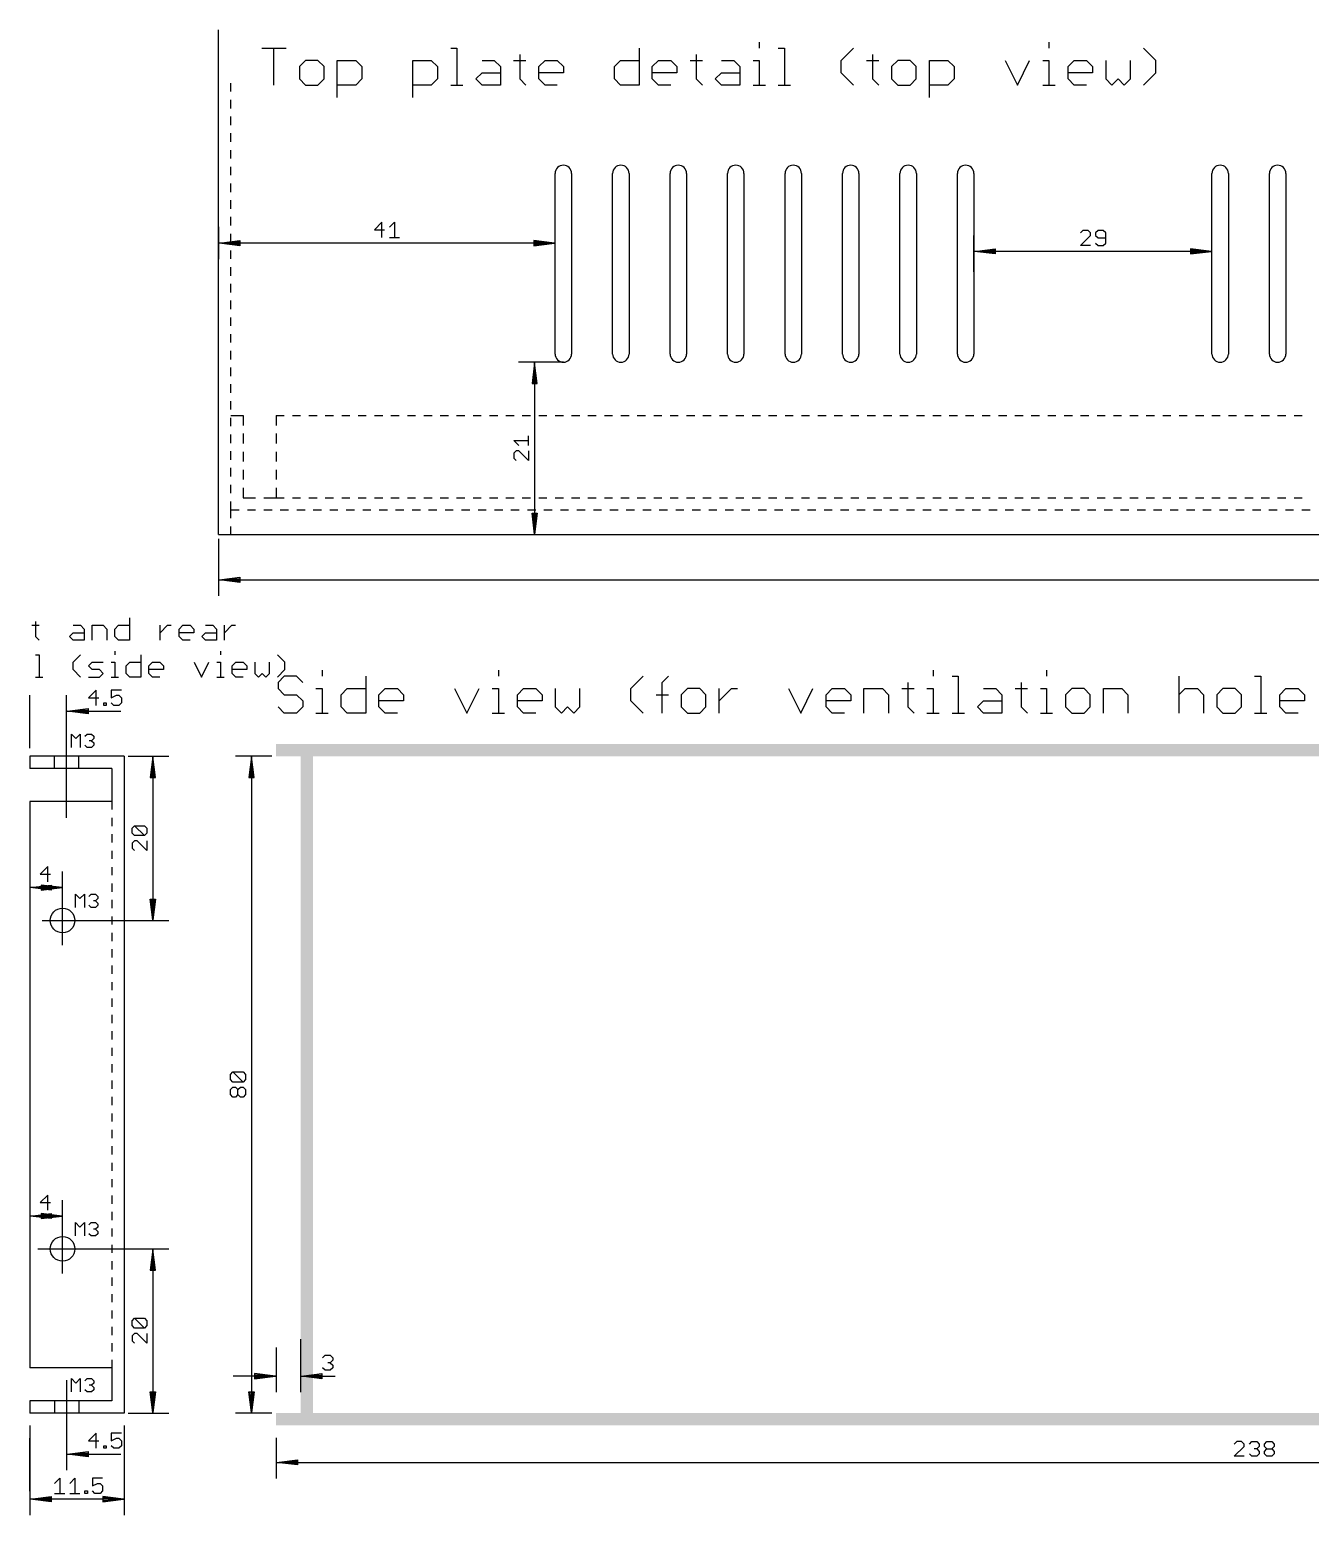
# Model space of a CAD drawing. Extents: x -16 to 648, y -52 to 442.
# Drawn here: x 306 to 462, y -22.4 to 158.5 of the extents above; entities that cross this region are included whole.
import ezdxf

# ---------------------------------------------------------------- set-up
doc = ezdxf.new("R2010")
doc.units = 0
for name, color, linetype in [('113', 4, 'CONTINUOUS'), ('20', 7, 'CONTINUOUS'), ('47', 2, 'CONTINUOUS')]:
    doc.layers.add(name, color=color, linetype=linetype)

# ---------------------------------------------------------------- blocks, each defined once
blk = doc.blocks.new('RECT')
blk.add_solid([(-0.5, -0.5), (0.5, -0.5), (-0.5, 0.5), (0.5, 0.5)])

msp = doc.modelspace()

# ---------------------------------------------------------------- linework, layer by layer
at = {"layer": '113'}
for p, q in [((370, 119), (370, 141)), ((372, 141), (372, 119)), ((377, 119), (377, 141)), ((379, 141), (379, 119)), ((384, 119), (384, 141)), ((386, 141), (386, 119)), ((391, 119), (391, 141)), ((393, 141), (393, 119)), ((398, 119), (398, 141)), ((400, 141), (400, 119)), ((405, 119), (405, 141)), ((407, 141), (407, 119)), ((412, 119), (412, 141)), ((414, 141), (414, 119)), ((419, 119), (419, 141)), ((421, 141), (421, 119)), ((450, 119), (450, 141)), ((452, 141), (452, 119)), ((457, 119), (457, 141)), ((459, 141), (459, 119))]:
    msp.add_line(p, q, dxfattribs=at)
for centre, start, end in [((371, 141), 90, 180), ((371, 141), 0, 90), ((378, 141), 90, 180), ((378, 141), 0, 90), ((385, 141), 90, 180), ((385, 141), 0, 90), ((392, 141), 90, 180), ((392, 141), 0, 90), ((399, 141), 90, 180), ((399, 141), 0, 90), ((406, 141), 90, 180), ((406, 141), 0, 90), ((413, 141), 90, 180), ((413, 141), 0, 90), ((420, 141), 90, 180), ((420, 141), 0, 90), ((451, 141), 90, 180), ((451, 141), 0, 90), ((458, 141), 90, 180), ((458, 141), 0, 90), ((371, 119), 180, 270), ((371, 119), 270, 0), ((378, 119), 180, 270), ((378, 119), 270, 0), ((385, 119), 180, 270), ((385, 119), 270, 0), ((392, 119), 180, 270), ((392, 119), 270, 0), ((399, 119), 180, 270), ((399, 119), 270, 0), ((406, 119), 180, 270), ((406, 119), 270, 0), ((413, 119), 180, 270), ((413, 119), 270, 0), ((420, 119), 180, 270), ((420, 119), 270, 0), ((451, 119), 180, 270), ((451, 119), 270, 0), ((458, 119), 180, 270), ((458, 119), 270, 0)]:
    msp.add_arc(centre, 1, start, end, dxfattribs=at)
at = {"layer": '20'}
for p, q in [((329, 97), (329, 158.5)), ((330.5, 150.9615), (330.5, 152)), ((330.5, 148.9231), (330.5, 149.9615)), ((330.5, 146.8846), (330.5, 147.9231)), ((330.5, 144.8462), (330.5, 145.8846)), ((330.5, 142.8077), (330.5, 143.8462)), ((330.5, 140.7692), (330.5, 141.8077)), ((330.5, 138.7308), (330.5, 139.7692)), ((330.5, 136.6923), (330.5, 137.7308)), ((330.5, 134.6538), (330.5, 135.6923)), ((330.5, 132.6154), (330.5, 133.6538)), ((330.5, 130.5769), (330.5, 131.6154)), ((330.5, 128.5385), (330.5, 129.5769)), ((330.5, 126.5), (330.5, 127.5385)), ((330.5, 124.4615), (330.5, 125.5)), ((330.5, 122.4231), (330.5, 123.4615)), ((330.5, 120.3846), (330.5, 121.4231)), ((330.5, 118.3462), (330.5, 119.3846)), ((330.5, 116.3077), (330.5, 117.3462)), ((330.5, 114.2692), (330.5, 115.3077)), ((330.5, 112.2308), (330.5, 113.2692)), ((330.5, 111.5), (332, 111.5)), ((330.5, 110.1923), (330.5, 111.2308)), ((332, 111.5), (332, 110.3)), ((336, 111.5), (336, 110.3)), ((336, 111.5), (337, 111.5)), ((338, 111.5), (339, 111.5)), ((340, 111.5), (341, 111.5)), ((342, 111.5), (343, 111.5)), ((344, 111.5), (345, 111.5)), ((346, 111.5), (347, 111.5)), ((348, 111.5), (349, 111.5)), ((350, 111.5), (351, 111.5)), ((352, 111.5), (353, 111.5)), ((354, 111.5), (355, 111.5)), ((356, 111.5), (357, 111.5)), ((358, 111.5), (359, 111.5)), ((360, 111.5), (361, 111.5)), ((362, 111.5), (363, 111.5)), ((364, 111.5), (365, 111.5)), ((366, 111.5), (367, 111.5)), ((368, 111.5), (369, 111.5)), ((370, 111.5), (371, 111.5)), ((372, 111.5), (373, 111.5)), ((374, 111.5), (375, 111.5)), ((376, 111.5), (377, 111.5)), ((378, 111.5), (379, 111.5)), ((380, 111.5), (381, 111.5)), ((382, 111.5), (383, 111.5)), ((384, 111.5), (385, 111.5)), ((386, 111.5), (387, 111.5)), ((388, 111.5), (389, 111.5)), ((390, 111.5), (391, 111.5)), ((392, 111.5), (393, 111.5)), ((394, 111.5), (395, 111.5)), ((396, 111.5), (397, 111.5)), ((398, 111.5), (399, 111.5)), ((400, 111.5), (401, 111.5)), ((402, 111.5), (403, 111.5)), ((404, 111.5), (405, 111.5)), ((406, 111.5), (407, 111.5)), ((408, 111.5), (409, 111.5)), ((410, 111.5), (411, 111.5)), ((412, 111.5), (413, 111.5)), ((414, 111.5), (415, 111.5)), ((416, 111.5), (417, 111.5)), ((418, 111.5), (419, 111.5)), ((420, 111.5), (421, 111.5)), ((422, 111.5), (423, 111.5)), ((424, 111.5), (425, 111.5)), ((426, 111.5), (427, 111.5)), ((428, 111.5), (429, 111.5)), ((430, 111.5), (431, 111.5)), ((432, 111.5), (433, 111.5)), ((434, 111.5), (435, 111.5)), ((436, 111.5), (437, 111.5)), ((438, 111.5), (439, 111.5)), ((440, 111.5), (441, 111.5)), ((442, 111.5), (443, 111.5)), ((444, 111.5), (445, 111.5)), ((446, 111.5), (447, 111.5)), ((448, 111.5), (449, 111.5)), ((450, 111.5), (451, 111.5)), ((452, 111.5), (453, 111.5)), ((454, 111.5), (455, 111.5)), ((456, 111.5), (457, 111.5)), ((458, 111.5), (459, 111.5)), ((460, 111.5), (461, 111.5)), ((330.5, 108.1538), (330.5, 109.1923)), ((332, 109.3), (332, 108.1)), ((336, 109.3), (336, 108.1)), ((330.5, 106.1154), (330.5, 107.1538)), ((332, 107.1), (332, 105.9)), ((336, 107.1), (336, 105.9)), ((330.5, 104.0769), (330.5, 105.1154)), ((332, 104.9), (332, 103.7)), ((336, 104.9), (336, 103.7)), ((330.5, 102.0385), (330.5, 103.0769)), ((332, 102.7), (332, 101.5)), ((332, 101.5), (333.5, 101.5)), ((334.5, 101.5), (336, 101.5)), ((336, 102.7), (336, 101.5)), ((336, 101.5), (337, 101.5)), ((338, 101.5), (339, 101.5)), ((340, 101.5), (341, 101.5)), ((342, 101.5), (343, 101.5)), ((344, 101.5), (345, 101.5)), ((346, 101.5), (347, 101.5)), ((348, 101.5), (349, 101.5)), ((350, 101.5), (351, 101.5)), ((352, 101.5), (353, 101.5)), ((354, 101.5), (355, 101.5)), ((356, 101.5), (357, 101.5)), ((358, 101.5), (359, 101.5)), ((360, 101.5), (361, 101.5)), ((362, 101.5), (363, 101.5)), ((364, 101.5), (365, 101.5)), ((366, 101.5), (367, 101.5)), ((368, 101.5), (369, 101.5)), ((370, 101.5), (371, 101.5)), ((372, 101.5), (373, 101.5)), ((374, 101.5), (375, 101.5)), ((376, 101.5), (377, 101.5)), ((378, 101.5), (379, 101.5)), ((380, 101.5), (381, 101.5)), ((382, 101.5), (383, 101.5)), ((384, 101.5), (385, 101.5)), ((386, 101.5), (387, 101.5)), ((388, 101.5), (389, 101.5)), ((390, 101.5), (391, 101.5)), ((392, 101.5), (393, 101.5)), ((394, 101.5), (395, 101.5)), ((396, 101.5), (397, 101.5)), ((398, 101.5), (399, 101.5)), ((400, 101.5), (401, 101.5)), ((402, 101.5), (403, 101.5)), ((404, 101.5), (405, 101.5)), ((406, 101.5), (407, 101.5)), ((408, 101.5), (409, 101.5)), ((410, 101.5), (411, 101.5)), ((412, 101.5), (413, 101.5)), ((414, 101.5), (415, 101.5)), ((416, 101.5), (417, 101.5)), ((418, 101.5), (419, 101.5)), ((420, 101.5), (421, 101.5)), ((422, 101.5), (423, 101.5)), ((424, 101.5), (425, 101.5)), ((426, 101.5), (427, 101.5)), ((428, 101.5), (429, 101.5)), ((430, 101.5), (431, 101.5)), ((432, 101.5), (433, 101.5)), ((434, 101.5), (435, 101.5)), ((436, 101.5), (437, 101.5)), ((438, 101.5), (439, 101.5)), ((440, 101.5), (441, 101.5)), ((442, 101.5), (443, 101.5)), ((444, 101.5), (445, 101.5)), ((446, 101.5), (447, 101.5)), ((448, 101.5), (449, 101.5)), ((450, 101.5), (451, 101.5)), ((452, 101.5), (453, 101.5)), ((454, 101.5), (455, 101.5)), ((456, 101.5), (457, 101.5)), ((458, 101.5), (459, 101.5)), ((460, 101.5), (461, 101.5)), ((330.5, 100), (330.5, 101.0385)), ((330.5, 99), (330.5, 100)), ((330.5, 100), (331.5069, 100)), ((332.5069, 100), (333.5138, 100)), ((334.5138, 100), (335.5207, 100)), ((336.5207, 100), (337.5276, 100)), ((338.5276, 100), (339.5345, 100)), ((340.5345, 100), (341.5414, 100)), ((342.5414, 100), (343.5483, 100)), ((344.5483, 100), (345.5552, 100)), ((346.5552, 100), (347.5621, 100)), ((348.5621, 100), (349.569, 100)), ((350.569, 100), (351.5759, 100)), ((352.5759, 100), (353.5828, 100)), ((354.5828, 100), (355.5897, 100)), ((356.5897, 100), (357.5966, 100)), ((358.5966, 100), (359.6034, 100)), ((360.6034, 100), (361.6103, 100)), ((362.6103, 100), (363.6172, 100)), ((364.6172, 100), (365.6241, 100)), ((366.6241, 100), (367.631, 100)), ((368.631, 100), (369.6379, 100)), ((370.6379, 100), (371.6448, 100)), ((372.6448, 100), (373.6517, 100)), ((374.6517, 100), (375.6586, 100)), ((376.6586, 100), (377.6655, 100)), ((378.6655, 100), (379.6724, 100)), ((380.6724, 100), (381.6793, 100)), ((382.6793, 100), (383.6862, 100)), ((384.6862, 100), (385.6931, 100)), ((386.6931, 100), (387.7, 100)), ((388.7, 100), (389.7069, 100)), ((390.7069, 100), (391.7138, 100)), ((392.7138, 100), (393.7207, 100)), ((394.7207, 100), (395.7276, 100)), ((396.7276, 100), (397.7345, 100)), ((398.7345, 100), (399.7414, 100)), ((400.7414, 100), (401.7483, 100)), ((402.7483, 100), (403.7552, 100)), ((404.7552, 100), (405.7621, 100)), ((406.7621, 100), (407.769, 100)), ((408.769, 100), (409.7759, 100)), ((410.7759, 100), (411.7828, 100)), ((412.7828, 100), (413.7897, 100)), ((414.7897, 100), (415.7966, 100)), ((416.7966, 100), (417.8034, 100)), ((418.8034, 100), (419.8103, 100)), ((420.8103, 100), (421.8172, 100)), ((422.8172, 100), (423.8241, 100)), ((424.8241, 100), (425.831, 100)), ((426.831, 100), (427.8379, 100)), ((428.8379, 100), (429.8448, 100)), ((430.8448, 100), (431.8517, 100)), ((432.8517, 100), (433.8586, 100)), ((434.8586, 100), (435.8655, 100)), ((436.8655, 100), (437.8724, 100)), ((438.8724, 100), (439.8793, 100)), ((440.8793, 100), (441.8862, 100)), ((442.8862, 100), (443.8931, 100)), ((444.8931, 100), (445.9, 100)), ((446.9, 100), (447.9069, 100)), ((448.9069, 100), (449.9138, 100)), ((450.9138, 100), (451.9207, 100)), ((452.9207, 100), (453.9276, 100)), ((454.9276, 100), (455.9345, 100)), ((456.9345, 100), (457.9414, 100)), ((458.9414, 100), (459.9483, 100)), ((460.9483, 100), (461.9552, 100)), ((330.5, 97), (330.5, 98)), ((329, 97), (330.5, 97)), ((330.5, 97), (620.5, 97)), ((317.5, 70), (306, 70)), ((306, 70), (306, 68.5)), ((309, 68.5), (309, 70)), ((312, 68.5), (312, 70)), ((317.5, 70), (317.5, -10)), ((316, 68.5), (306, 68.5)), ((316, 68.5), (316, 64.5)), ((316, 64.5), (306, 64.5)), ((306, 64.5), (306, -4.5)), ((316, 64.5), (316, 63.5)), ((316, 62.5), (316, 61.5)), ((316, 60.5), (316, 59.5)), ((316, 58.5), (316, 57.5)), ((316, 56.5), (316, 55.5)), ((316, 54.5), (316, 53.5)), ((316, 52.5), (316, 51.5)), ((316, 50.5), (316, 49.5)), ((316, 48.5), (316, 47.5)), ((316, 46.5), (316, 45.5)), ((316, 44.5), (316, 43.5)), ((316, 42.5), (316, 41.5)), ((316, 40.5), (316, 39.5)), ((316, 38.5), (316, 37.5)), ((316, 36.5), (316, 35.5)), ((316, 34.5), (316, 33.5)), ((316, 32.5), (316, 31.5)), ((316, 30.5), (316, 29.5)), ((316, 28.5), (316, 27.5)), ((316, 26.5), (316, 25.5)), ((316, 24.5), (316, 23.5)), ((316, 22.5), (316, 21.5)), ((316, 20.5), (316, 19.5)), ((316, 18.5), (316, 17.5)), ((316, 16.5), (316, 15.5)), ((316, 14.5), (316, 13.5)), ((316, 12.5), (316, 11.5)), ((316, 10.5), (316, 9.5)), ((316, 8.5), (316, 7.5)), ((316, 6.5), (316, 5.5)), ((316, 4.5), (316, 3.5)), ((316, 2.5), (316, 1.5)), ((316, 0.5), (316, -0.5)), ((316, -1.5), (316, -2.5)), ((316, -3.5), (316, -4.5)), ((316, -4.5), (306, -4.5)), ((316, -4.5), (316, -8.5)), ((309, -8.5), (306, -8.5)), ((306, -8.5), (306, -10)), ((312, -8.5), (309, -8.5)), ((309, -8.5), (309, -10)), ((316, -8.5), (312, -8.5)), ((312, -8.5), (312, -10)), ((309, -10), (306, -10)), ((312, -10), (309, -10)), ((317.5, -10), (312, -10))]:
    msp.add_line(p, q, dxfattribs=at)
for centre in [(310, 50), (310, 10)]:
    msp.add_circle(centre, 1.5, dxfattribs=at)
at = {"layer": '47'}
for p, q in [((334.254, 156.2498), (337.2512, 156.2498)), ((335.7526, 151.754), (335.7526, 156.2498)), ((357.2737, 156.2498), (358.023, 156.2498)), ((358.023, 156.2498), (358.023, 151.754)), ((380.2213, 156.2498), (380.2213, 151.754)), ((394.8544, 156.9991), (394.8544, 156.2498)), ((397.1744, 156.2498), (397.9237, 156.2498)), ((397.9237, 156.2498), (397.9237, 151.754)), ((404.8477, 154.7512), (406.3463, 156.2498)), ((430.1513, 156.9991), (430.1513, 156.2498)), ((443.1777, 154.7512), (441.6791, 156.2498)), ((339.6072, 154.7512), (338.8579, 154.0019)), ((338.8579, 154.0019), (338.8579, 152.5033)), ((341.1059, 154.7512), (339.6072, 154.7512)), ((341.8552, 154.0019), (341.1059, 154.7512)), ((341.8552, 152.5033), (341.8552, 154.0019)), ((343.4619, 150.2554), (343.4619, 154.7512)), ((343.4619, 154.7512), (345.7098, 154.7512)), ((345.7098, 154.7512), (346.4591, 154.0019)), ((346.4591, 154.0019), (346.4591, 152.5033)), ((352.6697, 150.2554), (352.6697, 154.7512)), ((352.6697, 154.7512), (354.9177, 154.7512)), ((354.9177, 154.7512), (355.667, 154.0019)), ((355.667, 154.0019), (355.667, 152.5033)), ((361.0923, 154.7512), (362.5909, 154.7512)), ((362.5909, 154.7512), (363.3402, 154.0019)), ((363.3402, 154.0019), (363.3402, 151.754)), ((364.9469, 154.7512), (366.4455, 154.7512)), ((365.6962, 155.5005), (365.6962, 152.5033)), ((368.0162, 154.0019), (368.7655, 154.7512)), ((368.0162, 152.5033), (368.0162, 154.0019)), ((368.7655, 154.7512), (370.2641, 154.7512)), ((370.2641, 154.7512), (371.0134, 154.0019)), ((371.0134, 154.0019), (371.0134, 153.2526)), ((377.2241, 154.0019), (377.9734, 154.7512)), ((377.2241, 152.5033), (377.2241, 154.0019)), ((377.9734, 154.7512), (380.2213, 154.7512)), ((381.828, 154.0019), (382.5773, 154.7512)), ((381.828, 152.5033), (381.828, 154.0019)), ((382.5773, 154.7512), (384.0759, 154.7512)), ((384.0759, 154.7512), (384.8252, 154.0019)), ((384.8252, 154.0019), (384.8252, 153.2526)), ((386.4319, 154.7512), (387.9305, 154.7512)), ((387.1812, 155.5005), (387.1812, 152.5033)), ((390.2505, 154.7512), (391.7491, 154.7512)), ((391.7491, 154.7512), (392.4984, 154.0019)), ((392.4984, 154.0019), (392.4984, 151.754)), ((394.1051, 154.7512), (394.8544, 154.7512)), ((394.8544, 154.7512), (394.8544, 151.754)), ((404.8477, 153.2526), (404.8477, 154.7512)), ((407.9169, 154.7512), (409.4155, 154.7512)), ((408.6662, 155.5005), (408.6662, 152.5033)), ((411.7355, 154.7512), (410.9862, 154.0019)), ((410.9862, 154.0019), (410.9862, 152.5033)), ((413.2341, 154.7512), (411.7355, 154.7512)), ((413.9835, 154.0019), (413.2341, 154.7512)), ((413.9835, 152.5033), (413.9835, 154.0019)), ((415.5902, 150.2554), (415.5902, 154.7512)), ((415.5902, 154.7512), (417.8381, 154.7512)), ((417.8381, 154.7512), (418.5874, 154.0019)), ((418.5874, 154.0019), (418.5874, 152.5033)), ((424.798, 154.7512), (426.2966, 151.754)), ((426.2966, 151.754), (427.7953, 154.7512)), ((429.402, 154.7512), (430.1513, 154.7512)), ((430.1513, 154.7512), (430.1513, 151.754)), ((432.4712, 154.0019), (433.2206, 154.7512)), ((432.4712, 152.5033), (432.4712, 154.0019)), ((433.2206, 154.7512), (434.7192, 154.7512)), ((434.7192, 154.7512), (435.4685, 154.0019)), ((435.4685, 154.0019), (435.4685, 153.2526)), ((437.0752, 154.7512), (437.0752, 152.5033)), ((440.0724, 152.5033), (440.0724, 154.7512)), ((443.1777, 153.2526), (443.1777, 154.7512)), ((338.8579, 152.5033), (339.6072, 151.754)), ((341.1059, 151.754), (341.8552, 152.5033)), ((346.4591, 152.5033), (345.7098, 151.754)), ((355.667, 152.5033), (354.9177, 151.754)), ((360.343, 152.5033), (361.0923, 153.2526)), ((361.0923, 151.754), (360.343, 152.5033)), ((361.0923, 153.2526), (363.3402, 153.2526)), ((365.6962, 152.5033), (366.4455, 151.754)), ((371.0134, 153.2526), (368.0162, 153.2526)), ((368.7655, 151.754), (368.0162, 152.5033)), ((377.9734, 151.754), (377.2241, 152.5033)), ((384.8252, 153.2526), (381.828, 153.2526)), ((382.5773, 151.754), (381.828, 152.5033)), ((387.1812, 152.5033), (387.9305, 151.754)), ((389.5012, 152.5033), (390.2505, 153.2526)), ((390.2505, 151.754), (389.5012, 152.5033)), ((390.2505, 153.2526), (392.4984, 153.2526)), ((406.3463, 151.754), (404.8477, 153.2526)), ((408.6662, 152.5033), (409.4155, 151.754)), ((410.9862, 152.5033), (411.7355, 151.754)), ((413.2341, 151.754), (413.9835, 152.5033)), ((418.5874, 152.5033), (417.8381, 151.754)), ((435.4685, 153.2526), (432.4712, 153.2526)), ((433.2206, 151.754), (432.4712, 152.5033)), ((437.0752, 152.5033), (437.8245, 151.754)), ((437.8245, 151.754), (438.5738, 152.5033)), ((438.5738, 152.5033), (439.3231, 151.754)), ((439.3231, 151.754), (440.0724, 152.5033)), ((441.6791, 151.754), (443.1777, 153.2526)), ((339.6072, 151.754), (341.1059, 151.754)), ((345.7098, 151.754), (343.4619, 151.754)), ((354.9177, 151.754), (352.6697, 151.754)), ((357.2737, 151.754), (358.7723, 151.754)), ((363.3402, 151.754), (361.0923, 151.754)), ((370.2641, 151.754), (368.7655, 151.754)), ((380.2213, 151.754), (377.9734, 151.754)), ((384.0759, 151.754), (382.5773, 151.754)), ((392.4984, 151.754), (390.2505, 151.754)), ((394.1051, 151.754), (395.6038, 151.754)), ((397.1744, 151.754), (398.673, 151.754)), ((411.7355, 151.754), (413.2341, 151.754)), ((417.8381, 151.754), (415.5902, 151.754)), ((429.402, 151.754), (430.9006, 151.754)), ((434.7192, 151.754), (433.2206, 151.754)), ((329, 134.5), (329, 130.55)), ((348.9075, 135.0554), (347.9829, 134.1308)), ((347.9829, 134.1308), (349.2157, 134.1308)), ((348.9075, 133.2062), (348.9075, 135.0554)), ((349.8245, 134.439), (350.4409, 135.0554)), ((350.4409, 135.0554), (350.4409, 133.2062)), ((370, 130), (370, 134.45)), ((434.2911, 134.0554), (433.9829, 133.7472)), ((434.9075, 134.0554), (434.2911, 134.0554)), ((435.2157, 133.7472), (434.9075, 134.0554)), ((436.1327, 134.0554), (435.8245, 133.7472)), ((436.7491, 134.0554), (436.1327, 134.0554)), ((437.0573, 133.7472), (436.7491, 134.0554)), ((329.065, 132.5), (331.6, 132.8192)), ((329.065, 132.5), (331.6, 132.76)), ((329.065, 132.5), (331.6, 132.63)), ((369.935, 132.5), (329.065, 132.5)), ((331.6, 132.1808), (329.065, 132.5)), ((331.6, 132.37), (329.065, 132.5)), ((331.6, 132.24), (329.065, 132.5)), ((331.6, 132.8192), (331.6, 132.1808)), ((349.8245, 133.2062), (351.0573, 133.2062)), ((369.935, 132.5), (367.4, 132.8192)), ((367.4, 132.8192), (367.4, 132.1808)), ((369.935, 132.5), (367.4, 132.76)), ((369.935, 132.5), (367.4, 132.63)), ((367.4, 132.1808), (369.935, 132.5)), ((367.4, 132.37), (369.935, 132.5)), ((367.4, 132.24), (369.935, 132.5)), ((421, 129), (421, 133.45)), ((433.9829, 132.2062), (435.2157, 133.439)), ((435.2157, 132.2062), (433.9829, 132.2062)), ((435.2157, 133.439), (435.2157, 133.7472)), ((435.8245, 133.7472), (435.8245, 133.439)), ((435.8245, 133.439), (436.1327, 133.1308)), ((435.8245, 132.5144), (436.1327, 132.2062)), ((436.1327, 133.1308), (437.0573, 133.1308)), ((436.1327, 132.2062), (436.7491, 132.2062)), ((436.7491, 132.2062), (437.0573, 132.5144)), ((437.0573, 132.5144), (437.0573, 133.7472)), ((450, 129.5), (450, 133.45)), ((421.065, 131.5), (423.6, 131.8192)), ((421.065, 131.5), (423.6, 131.76)), ((421.065, 131.5), (423.6, 131.63)), ((449.935, 131.5), (421.065, 131.5)), ((423.6, 131.1808), (421.065, 131.5)), ((423.6, 131.37), (421.065, 131.5)), ((423.6, 131.24), (421.065, 131.5)), ((423.6, 131.8192), (423.6, 131.1808)), ((449.935, 131.5), (447.4, 131.8192)), ((447.4, 131.8192), (447.4, 131.1808)), ((449.935, 131.5), (447.4, 131.76)), ((449.935, 131.5), (447.4, 131.63)), ((447.4, 131.1808), (449.935, 131.5)), ((447.4, 131.37), (449.935, 131.5)), ((447.4, 131.24), (449.935, 131.5)), ((371, 118), (365.55, 118)), ((367.5, 117.935), (367.1808, 115.4)), ((367.5, 117.935), (367.24, 115.4)), ((367.5, 117.935), (367.37, 115.4)), ((367.5, 117.935), (367.5, 97.065)), ((367.8192, 115.4), (367.5, 117.935)), ((367.63, 115.4), (367.5, 117.935)), ((367.76, 115.4), (367.5, 117.935)), ((367.1808, 115.4), (367.8192, 115.4)), ((366.7684, 107.8499), (366.7684, 109.0488)), ((365.5695, 107.8499), (364.9701, 108.4494)), ((364.9701, 108.4494), (366.7684, 108.4494)), ((365.2698, 107.2072), (364.9701, 106.9075)), ((364.9701, 106.9075), (364.9701, 106.3081)), ((365.5695, 107.2072), (365.2698, 107.2072)), ((366.7684, 106.0083), (365.5695, 107.2072)), ((366.7684, 107.2072), (366.7684, 106.0083)), ((364.9701, 106.3081), (365.2698, 106.0083)), ((367.5, 97.065), (367.1808, 99.6)), ((367.1808, 99.6), (367.8192, 99.6)), ((367.5, 97.065), (367.24, 99.6)), ((367.5, 97.065), (367.37, 99.6)), ((367.8192, 99.6), (367.5, 97.065)), ((367.63, 99.6), (367.5, 97.065)), ((367.76, 99.6), (367.5, 97.065)), ((329, 96.5), (329, 89.55)), ((343, 97), (369.45, 97)), ((329.065, 91.5), (331.6, 91.8192)), ((329.065, 91.5), (331.6, 91.76)), ((329.065, 91.5), (331.6, 91.63)), ((329.065, 91.5), (621.935, 91.5)), ((331.6, 91.1808), (329.065, 91.5)), ((331.6, 91.37), (329.065, 91.5)), ((331.6, 91.24), (329.065, 91.5)), ((331.6, 91.8192), (331.6, 91.1808)), ((306.2414, 85.9507), (307.1406, 85.9507)), ((306.691, 86.4003), (306.691, 84.602)), ((310.8454, 84.602), (311.295, 85.0516)), ((311.295, 85.9507), (312.1941, 85.9507)), ((311.295, 85.0516), (312.6437, 85.0516)), ((312.1941, 85.9507), (312.6437, 85.5012)), ((312.6437, 85.5012), (312.6437, 84.1524)), ((313.6077, 84.1524), (313.6077, 85.9507)), ((313.6077, 85.9507), (314.9565, 85.9507)), ((314.9565, 85.9507), (315.4061, 85.5012)), ((315.4061, 85.5012), (315.4061, 84.1524)), ((316.3701, 85.5012), (316.8197, 85.9507)), ((316.3701, 84.602), (316.3701, 85.5012)), ((316.8197, 85.9507), (318.1684, 85.9507)), ((318.1684, 86.8499), (318.1684, 84.1524)), ((321.8948, 84.1524), (321.8948, 85.9507)), ((321.8948, 85.0516), (322.794, 85.9507)), ((322.794, 85.9507), (323.2436, 85.9507)), ((324.1968, 85.5012), (324.6464, 85.9507)), ((324.1968, 84.602), (324.1968, 85.5012)), ((325.9951, 85.0516), (324.1968, 85.0516)), ((324.6464, 85.9507), (325.5455, 85.9507)), ((325.5455, 85.9507), (325.9951, 85.5012)), ((325.9951, 85.5012), (325.9951, 85.0516)), ((326.9591, 84.602), (327.4087, 85.0516)), ((327.4087, 85.9507), (328.3079, 85.9507)), ((327.4087, 85.0516), (328.7575, 85.0516)), ((328.3079, 85.9507), (328.7575, 85.5012)), ((328.7575, 85.5012), (328.7575, 84.1524)), ((329.7215, 84.1524), (329.7215, 85.9507)), ((329.7215, 85.0516), (330.6207, 85.9507)), ((330.6207, 85.9507), (331.0702, 85.9507)), ((306.691, 84.602), (307.1406, 84.1524)), ((311.295, 84.1524), (310.8454, 84.602)), ((312.6437, 84.1524), (311.295, 84.1524)), ((316.8197, 84.1524), (316.3701, 84.602)), ((318.1684, 84.1524), (316.8197, 84.1524)), ((324.6464, 84.1524), (324.1968, 84.602)), ((325.5455, 84.1524), (324.6464, 84.1524)), ((327.4087, 84.1524), (326.9591, 84.602)), ((328.7575, 84.1524), (327.4087, 84.1524)), ((306.7018, 82.3499), (307.1514, 82.3499)), ((307.1514, 82.3499), (307.1514, 79.6524)), ((311.3058, 81.4507), (312.2049, 82.3499)), ((311.3058, 80.5516), (311.3058, 81.4507)), ((313.1473, 81.0012), (313.5969, 81.4507)), ((313.5969, 81.4507), (314.9457, 81.4507)), ((315.9097, 81.4507), (316.3593, 81.4507)), ((316.3593, 82.7995), (316.3593, 82.3499)), ((316.3593, 81.4507), (316.3593, 79.6524)), ((317.7513, 81.0012), (318.2009, 81.4507)), ((318.2009, 81.4507), (319.5496, 81.4507)), ((319.5496, 82.3499), (319.5496, 79.6524)), ((320.5136, 81.0012), (320.9632, 81.4507)), ((320.9632, 81.4507), (321.8624, 81.4507)), ((321.8624, 81.4507), (322.312, 81.0012)), ((326.0384, 81.4507), (326.9375, 79.6524)), ((326.9375, 79.6524), (327.8367, 81.4507)), ((328.8007, 81.4507), (329.2503, 81.4507)), ((329.2503, 82.7995), (329.2503, 82.3499)), ((329.2503, 81.4507), (329.2503, 79.6524)), ((330.6423, 81.0012), (331.0919, 81.4507)), ((331.0919, 81.4507), (331.991, 81.4507)), ((331.991, 81.4507), (332.4406, 81.0012)), ((333.4046, 81.4507), (333.4046, 80.102)), ((335.203, 80.102), (335.203, 81.4507)), ((337.0662, 81.4507), (336.167, 82.3499)), ((337.0662, 80.5516), (337.0662, 81.4507)), ((306.7018, 79.6524), (307.601, 79.6524)), ((312.2049, 79.6524), (311.3058, 80.5516)), ((313.5969, 80.5516), (313.1473, 81.0012)), ((313.1473, 79.6524), (314.4961, 79.6524)), ((314.4961, 80.5516), (313.5969, 80.5516)), ((314.9457, 80.102), (314.4961, 80.5516)), ((314.4961, 79.6524), (314.9457, 80.102)), ((315.9097, 79.6524), (316.8089, 79.6524)), ((317.7513, 80.102), (317.7513, 81.0012)), ((318.2009, 79.6524), (317.7513, 80.102)), ((319.5496, 79.6524), (318.2009, 79.6524)), ((320.5136, 80.102), (320.5136, 81.0012)), ((322.312, 80.5516), (320.5136, 80.5516)), ((320.9632, 79.6524), (320.5136, 80.102)), ((321.8624, 79.6524), (320.9632, 79.6524)), ((322.312, 81.0012), (322.312, 80.5516)), ((328.8007, 79.6524), (329.6999, 79.6524)), ((330.6423, 80.102), (330.6423, 81.0012)), ((332.4406, 80.5516), (330.6423, 80.5516)), ((331.0919, 79.6524), (330.6423, 80.102)), ((331.991, 79.6524), (331.0919, 79.6524)), ((332.4406, 81.0012), (332.4406, 80.5516)), ((333.4046, 80.102), (333.8542, 79.6524)), ((333.8542, 79.6524), (334.3038, 80.102)), ((334.3038, 80.102), (334.7534, 79.6524)), ((334.7534, 79.6524), (335.203, 80.102)), ((336.167, 79.6524), (337.0662, 80.5516)), ((337.0033, 79.7498), (336.254, 79.0005)), ((338.5019, 79.7498), (337.0033, 79.7498)), ((339.2512, 79.0005), (338.5019, 79.7498)), ((341.6072, 80.4991), (341.6072, 79.7498)), ((346.9245, 79.7498), (346.9245, 75.254)), ((363.0923, 80.4991), (363.0923, 79.7498)), ((379.2241, 78.2512), (380.7227, 79.7498)), ((383.0426, 79.0005), (383.792, 79.7498)), ((416.0375, 80.4991), (416.0375, 79.7498)), ((418.3575, 79.7498), (419.1068, 79.7498)), ((419.1068, 79.7498), (419.1068, 75.254)), ((429.8493, 80.4991), (429.8493, 79.7498)), ((445.9811, 79.7498), (445.9811, 75.254)), ((455.189, 79.7498), (455.9383, 79.7498)), ((455.9383, 79.7498), (455.9383, 75.254)), ((314.1008, 78.0554), (313.1762, 77.1308)), ((314.1008, 76.2062), (314.1008, 78.0554)), ((317.1713, 78.0554), (315.9386, 78.0554)), ((315.9386, 78.0554), (315.9386, 77.1308)), ((336.254, 79.0005), (336.254, 78.2512)), ((336.254, 78.2512), (337.0033, 77.5019)), ((340.8579, 78.2512), (341.6072, 78.2512)), ((341.6072, 78.2512), (341.6072, 75.254)), ((343.9272, 77.5019), (344.6765, 78.2512)), ((344.6765, 78.2512), (346.9245, 78.2512)), ((348.5312, 77.5019), (349.2805, 78.2512)), ((349.2805, 78.2512), (350.7791, 78.2512)), ((350.7791, 78.2512), (351.5284, 77.5019)), ((357.739, 78.2512), (359.2376, 75.254)), ((359.2376, 75.254), (360.7363, 78.2512)), ((362.343, 78.2512), (363.0923, 78.2512)), ((363.0923, 78.2512), (363.0923, 75.254)), ((365.4122, 77.5019), (366.1616, 78.2512)), ((366.1616, 78.2512), (367.6602, 78.2512)), ((367.6602, 78.2512), (368.4095, 77.5019)), ((370.0162, 78.2512), (370.0162, 76.0033)), ((373.0134, 76.0033), (373.0134, 78.2512)), ((379.2241, 76.7526), (379.2241, 78.2512)), ((383.0426, 75.254), (383.0426, 79.0005)), ((386.1119, 78.2512), (385.3626, 77.5019)), ((387.6105, 78.2512), (386.1119, 78.2512)), ((388.3599, 77.5019), (387.6105, 78.2512)), ((389.9666, 75.254), (389.9666, 78.2512)), ((389.9666, 76.7526), (391.4652, 78.2512)), ((391.4652, 78.2512), (392.2145, 78.2512)), ((398.4071, 78.2512), (399.9057, 75.254)), ((399.9057, 75.254), (401.4043, 78.2512)), ((403.011, 77.5019), (403.7603, 78.2512)), ((403.7603, 78.2512), (405.259, 78.2512)), ((405.259, 78.2512), (406.0083, 77.5019)), ((407.615, 75.254), (407.615, 78.2512)), ((407.615, 78.2512), (409.8629, 78.2512)), ((409.8629, 78.2512), (410.6122, 77.5019)), ((412.2189, 78.2512), (413.7175, 78.2512)), ((412.9682, 79.0005), (412.9682, 76.0033)), ((415.2882, 78.2512), (416.0375, 78.2512)), ((416.0375, 78.2512), (416.0375, 75.254)), ((422.1761, 78.2512), (423.6747, 78.2512)), ((423.6747, 78.2512), (424.424, 77.5019)), ((426.0307, 78.2512), (427.5293, 78.2512)), ((426.78, 79.0005), (426.78, 76.0033)), ((429.1, 78.2512), (429.8493, 78.2512)), ((429.8493, 78.2512), (429.8493, 75.254)), ((432.9186, 78.2512), (432.1693, 77.5019)), ((434.4172, 78.2512), (432.9186, 78.2512)), ((435.1665, 77.5019), (434.4172, 78.2512)), ((436.7732, 75.254), (436.7732, 78.2512)), ((436.7732, 78.2512), (439.0211, 78.2512)), ((439.0211, 78.2512), (439.7704, 77.5019)), ((445.9811, 77.5019), (446.7304, 78.2512)), ((446.7304, 78.2512), (448.229, 78.2512)), ((448.229, 78.2512), (448.9783, 77.5019)), ((451.3343, 78.2512), (450.585, 77.5019)), ((452.8329, 78.2512), (451.3343, 78.2512)), ((453.5822, 77.5019), (452.8329, 78.2512)), ((458.2582, 77.5019), (459.0075, 78.2512)), ((459.0075, 78.2512), (460.5062, 78.2512)), ((460.5062, 78.2512), (461.2555, 77.5019)), ((306, 71), (306, 77.45)), ((310.5, 62.5), (310.5, 77.45)), ((313.1762, 77.1308), (314.409, 77.1308)), ((315.0178, 76.2062), (315.0178, 76.5144)), ((315.0178, 76.5144), (315.326, 76.5144)), ((315.326, 76.2062), (315.0178, 76.2062)), ((315.326, 76.5144), (315.326, 76.2062)), ((315.9386, 77.1308), (316.5549, 77.439)), ((316.2468, 76.2062), (315.9386, 76.5144)), ((316.8631, 76.2062), (316.2468, 76.2062)), ((316.5549, 77.439), (316.8631, 77.439)), ((316.8631, 77.439), (317.1713, 77.1308)), ((317.1713, 76.5144), (316.8631, 76.2062)), ((317.1713, 77.1308), (317.1713, 76.5144)), ((337.0033, 75.254), (336.254, 76.0033)), ((337.0033, 77.5019), (338.5019, 77.5019)), ((338.5019, 77.5019), (339.2512, 76.7526)), ((339.2512, 76.0033), (338.5019, 75.254)), ((339.2512, 76.7526), (339.2512, 76.0033)), ((343.9272, 76.0033), (343.9272, 77.5019)), ((344.6765, 75.254), (343.9272, 76.0033)), ((348.5312, 76.0033), (348.5312, 77.5019)), ((351.5284, 76.7526), (348.5312, 76.7526)), ((349.2805, 75.254), (348.5312, 76.0033)), ((351.5284, 77.5019), (351.5284, 76.7526)), ((365.4122, 76.0033), (365.4122, 77.5019)), ((368.4095, 76.7526), (365.4122, 76.7526)), ((366.1616, 75.254), (365.4122, 76.0033)), ((368.4095, 77.5019), (368.4095, 76.7526)), ((370.0162, 76.0033), (370.7655, 75.254)), ((370.7655, 75.254), (371.5148, 76.0033)), ((371.5148, 76.0033), (372.2641, 75.254)), ((372.2641, 75.254), (373.0134, 76.0033)), ((380.7227, 75.254), (379.2241, 76.7526)), ((382.2933, 77.5019), (383.792, 77.5019)), ((385.3626, 77.5019), (385.3626, 76.0033)), ((385.3626, 76.0033), (386.1119, 75.254)), ((387.6105, 75.254), (388.3599, 76.0033)), ((388.3599, 76.0033), (388.3599, 77.5019)), ((403.011, 76.0033), (403.011, 77.5019)), ((406.0083, 76.7526), (403.011, 76.7526)), ((403.7603, 75.254), (403.011, 76.0033)), ((406.0083, 77.5019), (406.0083, 76.7526)), ((410.6122, 77.5019), (410.6122, 75.254)), ((412.9682, 76.0033), (413.7175, 75.254)), ((421.4268, 76.0033), (422.1761, 76.7526)), ((422.1761, 75.254), (421.4268, 76.0033)), ((422.1761, 76.7526), (424.424, 76.7526)), ((424.424, 77.5019), (424.424, 75.254)), ((426.78, 76.0033), (427.5293, 75.254)), ((432.1693, 77.5019), (432.1693, 76.0033)), ((432.1693, 76.0033), (432.9186, 75.254)), ((434.4172, 75.254), (435.1665, 76.0033)), ((435.1665, 76.0033), (435.1665, 77.5019)), ((439.7704, 77.5019), (439.7704, 75.254)), ((448.9783, 77.5019), (448.9783, 75.254)), ((450.585, 77.5019), (450.585, 76.0033)), ((450.585, 76.0033), (451.3343, 75.254)), ((452.8329, 75.254), (453.5822, 76.0033)), ((453.5822, 76.0033), (453.5822, 77.5019)), ((458.2582, 76.0033), (458.2582, 77.5019)), ((461.2555, 76.7526), (458.2582, 76.7526)), ((459.0075, 75.254), (458.2582, 76.0033)), ((461.2555, 77.5019), (461.2555, 76.7526)), ((310.565, 75.5), (313.1, 75.8192)), ((310.565, 75.5), (313.1, 75.76)), ((310.565, 75.5), (313.1, 75.63)), ((310.565, 75.5), (317.0809, 75.5)), ((313.1, 75.1808), (310.565, 75.5)), ((313.1, 75.37), (310.565, 75.5)), ((313.1, 75.24), (310.565, 75.5)), ((313.1, 75.8192), (313.1, 75.1808)), ((338.5019, 75.254), (337.0033, 75.254)), ((340.8579, 75.254), (342.3565, 75.254)), ((346.9245, 75.254), (344.6765, 75.254)), ((350.7791, 75.254), (349.2805, 75.254)), ((362.343, 75.254), (363.8416, 75.254)), ((367.6602, 75.254), (366.1616, 75.254)), ((386.1119, 75.254), (387.6105, 75.254)), ((405.259, 75.254), (403.7603, 75.254)), ((415.2882, 75.254), (416.7868, 75.254)), ((418.3575, 75.254), (419.8561, 75.254)), ((424.424, 75.254), (422.1761, 75.254)), ((429.1, 75.254), (430.5986, 75.254)), ((432.9186, 75.254), (434.4172, 75.254)), ((451.3343, 75.254), (452.8329, 75.254)), ((455.189, 75.254), (456.6876, 75.254)), ((460.5062, 75.254), (459.0075, 75.254)), ((311.0762, 71.0762), (311.0762, 72.7032)), ((311.0762, 72.7032), (311.6185, 72.1609)), ((311.6185, 72.1609), (312.1609, 72.7032)), ((312.1609, 72.7032), (312.1609, 71.0762)), ((312.7134, 72.432), (312.9845, 72.7032)), ((312.9845, 72.7032), (313.5269, 72.7032)), ((313.5269, 72.7032), (313.798, 72.432)), ((313.798, 72.432), (313.798, 72.1609)), ((312.9845, 71.0762), (312.7134, 71.3474)), ((313.5269, 71.0762), (312.9845, 71.0762)), ((313.5269, 71.8897), (313.2557, 71.8897)), ((313.798, 72.1609), (313.5269, 71.8897)), ((313.5269, 71.8897), (313.798, 71.6185)), ((313.798, 71.3474), (313.5269, 71.0762)), ((313.798, 71.6185), (313.798, 71.3474)), ((318, 70), (322.95, 70)), ((321, 69.935), (320.6808, 67.4)), ((321, 69.935), (320.74, 67.4)), ((321, 69.935), (320.87, 67.4)), ((321, 69.935), (321, 50.065)), ((321.3192, 67.4), (321, 69.935)), ((321.13, 67.4), (321, 69.935)), ((321.26, 67.4), (321, 69.935)), ((335.5, 70), (331.05, 70)), ((333, 69.935), (332.6808, 67.4)), ((333, 69.935), (332.74, 67.4)), ((333, 69.935), (332.87, 67.4)), ((333, 69.935), (333, -9.935)), ((333.3192, 67.4), (333, 69.935)), ((333.13, 67.4), (333, 69.935)), ((333.26, 67.4), (333, 69.935)), ((320.6808, 67.4), (321.3192, 67.4)), ((332.6808, 67.4), (333.3192, 67.4)), ((318.4701, 61.2491), (318.7698, 61.5488)), ((318.7698, 61.5488), (319.9687, 61.5488)), ((319.9687, 60.3499), (318.7698, 61.5488)), ((319.9687, 61.5488), (320.2684, 61.2491)), ((318.4701, 60.6496), (318.4701, 61.2491)), ((318.7698, 60.3499), (318.4701, 60.6496)), ((319.9687, 60.3499), (318.7698, 60.3499)), ((320.2684, 60.6496), (319.9687, 60.3499)), ((320.2684, 61.2491), (320.2684, 60.6496)), ((318.7698, 59.7072), (318.4701, 59.4075)), ((318.4701, 59.4075), (318.4701, 58.8081)), ((318.4701, 58.8081), (318.7698, 58.5083)), ((319.0695, 59.7072), (318.7698, 59.7072)), ((320.2684, 58.5083), (319.0695, 59.7072)), ((320.2684, 59.7072), (320.2684, 58.5083)), ((308.2064, 56.5554), (307.2818, 55.6308)), ((308.2064, 54.7062), (308.2064, 56.5554)), ((306, 56), (306, 52.05)), ((306.065, 54), (308.6, 54.3192)), ((307.2818, 55.6308), (308.5146, 55.6308)), ((309.935, 54), (307.4, 54.3192)), ((307.4, 54.3192), (307.4, 53.6808)), ((308.6, 54.3192), (308.6, 53.6808)), ((310, 47), (310, 55.95)), ((306.065, 54), (308.6, 54.26)), ((306.065, 54), (308.6, 54.13)), ((309.935, 54), (306.065, 54)), ((308.6, 53.6808), (306.065, 54)), ((308.6, 53.87), (306.065, 54)), ((308.6, 53.74), (306.065, 54)), ((309.935, 54), (307.4, 54.26)), ((309.935, 54), (307.4, 54.13)), ((307.4, 53.6808), (309.935, 54)), ((307.4, 53.87), (309.935, 54)), ((307.4, 53.74), (309.935, 54)), ((311.5762, 51.5762), (311.5762, 53.2032)), ((311.5762, 53.2032), (312.1185, 52.6609)), ((312.1185, 52.6609), (312.6609, 53.2032)), ((312.6609, 53.2032), (312.6609, 51.5762)), ((313.2134, 52.932), (313.4845, 53.2032)), ((313.4845, 53.2032), (314.0269, 53.2032)), ((314.0269, 53.2032), (314.298, 52.932)), ((314.298, 52.6609), (314.0269, 52.3897)), ((314.298, 52.932), (314.298, 52.6609)), ((321, 50.065), (320.6808, 52.6)), ((320.6808, 52.6), (321.3192, 52.6)), ((321, 50.065), (320.74, 52.6)), ((321, 50.065), (320.87, 52.6)), ((321.3192, 52.6), (321, 50.065)), ((321.13, 52.6), (321, 50.065)), ((321.26, 52.6), (321, 50.065)), ((313.4845, 51.5762), (313.2134, 51.8474)), ((314.0269, 51.5762), (313.4845, 51.5762)), ((314.0269, 52.3897), (313.7557, 52.3897)), ((314.0269, 52.3897), (314.298, 52.1185)), ((314.298, 51.8474), (314.0269, 51.5762)), ((314.298, 52.1185), (314.298, 51.8474)), ((307.5, 50), (322.95, 50)), ((330.4446, 31.2491), (330.7528, 31.5573)), ((330.4446, 30.6327), (330.4446, 31.2491)), ((330.7528, 31.5573), (331.9856, 31.5573)), ((331.9856, 30.3245), (330.7528, 31.5573)), ((331.9856, 31.5573), (332.2938, 31.2491)), ((332.2938, 31.2491), (332.2938, 30.6327)), ((330.7528, 30.3245), (330.4446, 30.6327)), ((330.4446, 29.4075), (330.7528, 29.7157)), ((330.4446, 28.7911), (330.4446, 29.4075)), ((331.9856, 30.3245), (330.7528, 30.3245)), ((330.7528, 29.7157), (331.061, 29.7157)), ((331.061, 29.7157), (331.3692, 29.4075)), ((331.3692, 29.4075), (331.6774, 29.7157)), ((331.3692, 28.7911), (331.3692, 29.4075)), ((331.6774, 29.7157), (331.9856, 29.7157)), ((332.2938, 30.6327), (331.9856, 30.3245)), ((331.9856, 29.7157), (332.2938, 29.4075)), ((332.2938, 29.4075), (332.2938, 28.7911)), ((330.7528, 28.4829), (330.4446, 28.7911)), ((331.061, 28.4829), (330.7528, 28.4829)), ((331.3692, 28.7911), (331.061, 28.4829)), ((331.6774, 28.4829), (331.3692, 28.7911)), ((331.9856, 28.4829), (331.6774, 28.4829)), ((332.2938, 28.7911), (331.9856, 28.4829)), ((308.2064, 16.5554), (307.2818, 15.6308)), ((308.2064, 14.7062), (308.2064, 16.5554)), ((306, 16), (306, 12.05)), ((307.2818, 15.6308), (308.5146, 15.6308)), ((310, 7), (310, 15.95)), ((306.065, 14), (308.6, 14.3192)), ((306.065, 14), (308.6, 14.26)), ((306.065, 14), (308.6, 14.13)), ((309.935, 14), (306.065, 14)), ((308.6, 13.6808), (306.065, 14)), ((308.6, 13.87), (306.065, 14)), ((308.6, 13.74), (306.065, 14)), ((309.935, 14), (307.4, 14.3192)), ((307.4, 14.3192), (307.4, 13.6808)), ((309.935, 14), (307.4, 14.26)), ((309.935, 14), (307.4, 14.13)), ((307.4, 13.6808), (309.935, 14)), ((307.4, 13.87), (309.935, 14)), ((307.4, 13.74), (309.935, 14)), ((308.6, 14.3192), (308.6, 13.6808)), ((311.5762, 11.5762), (311.5762, 13.2032)), ((311.5762, 13.2032), (312.1185, 12.6609)), ((312.1185, 12.6609), (312.6609, 13.2032)), ((312.6609, 13.2032), (312.6609, 11.5762)), ((313.2134, 12.932), (313.4845, 13.2032)), ((313.4845, 13.2032), (314.0269, 13.2032)), ((314.0269, 13.2032), (314.298, 12.932)), ((314.298, 12.932), (314.298, 12.6609)), ((313.4845, 11.5762), (313.2134, 11.8474)), ((314.0269, 11.5762), (313.4845, 11.5762)), ((314.0269, 12.3897), (313.7557, 12.3897)), ((314.298, 12.6609), (314.0269, 12.3897)), ((314.0269, 12.3897), (314.298, 12.1185)), ((314.298, 11.8474), (314.0269, 11.5762)), ((314.298, 12.1185), (314.298, 11.8474)), ((307, 10), (322.95, 10)), ((321, 9.935), (320.6808, 7.4)), ((321, 9.935), (320.74, 7.4)), ((321, 9.935), (320.87, 7.4)), ((321, 9.935), (321, -9.935)), ((321.3192, 7.4), (321, 9.935)), ((321.13, 7.4), (321, 9.935)), ((321.26, 7.4), (321, 9.935)), ((320.6808, 7.4), (321.3192, 7.4)), ((318.4701, 1.2491), (318.7698, 1.5488)), ((318.4701, 0.6496), (318.4701, 1.2491)), ((318.7698, 0.3499), (318.4701, 0.6496)), ((318.7698, 1.5488), (319.9687, 1.5488)), ((319.9687, 0.3499), (318.7698, 1.5488)), ((319.9687, 0.3499), (318.7698, 0.3499)), ((319.9687, 1.5488), (320.2684, 1.2491)), ((320.2684, 0.6496), (319.9687, 0.3499)), ((320.2684, 1.2491), (320.2684, 0.6496)), ((318.7698, -0.2928), (318.4701, -0.5925)), ((318.4701, -0.5925), (318.4701, -1.1919)), ((318.4701, -1.1919), (318.7698, -1.4917)), ((319.0695, -0.2928), (318.7698, -0.2928)), ((320.2684, -1.4917), (319.0695, -0.2928)), ((320.2684, -0.2928), (320.2684, -1.4917)), ((339, -1), (339, -7.45)), ((336, -2), (336, -7.45)), ((341.6762, -3.2528), (341.9844, -2.9446)), ((341.9844, -2.9446), (342.6008, -2.9446)), ((342.6008, -2.9446), (342.909, -3.2528)), ((342.909, -3.561), (342.6008, -3.8692)), ((342.909, -3.2528), (342.909, -3.561)), ((335.935, -5.5), (333.4, -5.1808)), ((333.4, -5.1808), (333.4, -5.8192)), ((335.935, -5.5), (333.4, -5.24)), ((335.935, -5.5), (333.4, -5.37)), ((339.065, -5.5), (341.6, -5.1808)), ((339.065, -5.5), (341.6, -5.24)), ((339.065, -5.5), (341.6, -5.37)), ((341.6, -5.1808), (341.6, -5.8192)), ((341.9844, -4.7938), (341.6762, -4.4856)), ((342.6008, -4.7938), (341.9844, -4.7938)), ((342.6008, -3.8692), (342.2926, -3.8692)), ((342.6008, -3.8692), (342.909, -4.1774)), ((342.909, -4.4856), (342.6008, -4.7938)), ((342.909, -4.1774), (342.909, -4.4856)), ((310.5, -6), (310.5, -16.95)), ((311.0762, -7.4238), (311.0762, -5.7968)), ((311.0762, -5.7968), (311.6185, -6.3391)), ((311.6185, -6.3391), (312.1609, -5.7968)), ((312.1609, -5.7968), (312.1609, -7.4238)), ((312.7134, -6.068), (312.9845, -5.7968)), ((312.9845, -7.4238), (312.7134, -7.1526)), ((312.9845, -5.7968), (313.5269, -5.7968)), ((313.5269, -6.6103), (313.2557, -6.6103)), ((313.5269, -5.7968), (313.798, -6.068)), ((313.798, -6.3391), (313.5269, -6.6103)), ((313.5269, -6.6103), (313.798, -6.8815)), ((313.798, -7.1526), (313.5269, -7.4238)), ((313.798, -6.068), (313.798, -6.3391)), ((313.798, -6.8815), (313.798, -7.1526)), ((335.935, -5.5), (330.8, -5.5)), ((333.4, -5.8192), (335.935, -5.5)), ((333.4, -5.63), (335.935, -5.5)), ((333.4, -5.76), (335.935, -5.5)), ((339.065, -5.5), (343.1888, -5.5)), ((341.6, -5.8192), (339.065, -5.5)), ((341.6, -5.63), (339.065, -5.5)), ((341.6, -5.76), (339.065, -5.5)), ((313.5269, -7.4238), (312.9845, -7.4238)), ((321, -9.935), (320.6808, -7.4)), ((320.6808, -7.4), (321.3192, -7.4)), ((321, -9.935), (320.74, -7.4)), ((321, -9.935), (320.87, -7.4)), ((321.3192, -7.4), (321, -9.935)), ((321.13, -7.4), (321, -9.935)), ((321.26, -7.4), (321, -9.935)), ((333, -9.935), (332.6808, -7.4)), ((332.6808, -7.4), (333.3192, -7.4)), ((333, -9.935), (332.74, -7.4)), ((333, -9.935), (332.87, -7.4)), ((333.3192, -7.4), (333, -9.935)), ((333.13, -7.4), (333, -9.935)), ((333.26, -7.4), (333, -9.935)), ((318, -10), (322.95, -10)), ((335.5, -10), (331.05, -10)), ((306, -11.5), (306, -22.45)), ((314.1008, -12.4446), (313.1762, -13.3692)), ((314.1008, -14.2938), (314.1008, -12.4446)), ((317.1713, -12.4446), (315.9386, -12.4446)), ((315.9386, -12.4446), (315.9386, -13.3692)), ((317.5, -11.5), (317.5, -22.45)), ((306, -19.5), (306, -13.05)), ((313.1762, -13.3692), (314.409, -13.3692)), ((315.0178, -14.2938), (315.0178, -13.9856)), ((315.0178, -13.9856), (315.326, -13.9856)), ((315.326, -14.2938), (315.0178, -14.2938)), ((315.326, -13.9856), (315.326, -14.2938)), ((315.9386, -13.3692), (316.5549, -13.061)), ((316.2468, -14.2938), (315.9386, -13.9856)), ((316.8631, -14.2938), (316.2468, -14.2938)), ((316.5549, -13.061), (316.8631, -13.061)), ((316.8631, -13.061), (317.1713, -13.3692)), ((317.1713, -13.9856), (316.8631, -14.2938)), ((317.1713, -13.3692), (317.1713, -13.9856)), ((336, -13), (336, -17.95)), ((453.0137, -13.4701), (452.7139, -13.7698)), ((452.7139, -15.2684), (453.9128, -14.0695)), ((453.6131, -13.4701), (453.0137, -13.4701)), ((453.9128, -13.7698), (453.6131, -13.4701)), ((453.9128, -14.0695), (453.9128, -13.7698)), ((454.5555, -13.7698), (454.8552, -13.4701)), ((454.8552, -13.4701), (455.4547, -13.4701)), ((455.4547, -14.3692), (455.1549, -14.3692)), ((455.4547, -13.4701), (455.7544, -13.7698)), ((455.7544, -14.0695), (455.4547, -14.3692)), ((455.4547, -14.3692), (455.7544, -14.669)), ((455.7544, -13.7698), (455.7544, -14.0695)), ((456.3971, -13.7698), (456.6968, -13.4701)), ((456.3971, -14.0695), (456.3971, -13.7698)), ((456.6968, -14.3692), (456.3971, -14.0695)), ((456.3971, -14.669), (456.6968, -14.3692)), ((456.6968, -13.4701), (457.2962, -13.4701)), ((456.6968, -14.3692), (457.2962, -14.3692)), ((457.2962, -13.4701), (457.596, -13.7698)), ((457.596, -14.0695), (457.2962, -14.3692)), ((457.2962, -14.3692), (457.596, -14.669)), ((457.596, -13.7698), (457.596, -14.0695)), ((310.565, -15), (313.1, -14.6808)), ((310.565, -15), (313.1, -14.74)), ((310.565, -15), (313.1, -14.87)), ((310.565, -15), (317.0809, -15)), ((313.1, -15.3192), (310.565, -15)), ((313.1, -15.13), (310.565, -15)), ((313.1, -15.26), (310.565, -15)), ((313.1, -14.6808), (313.1, -15.3192)), ((336.065, -16), (338.6, -15.6808)), ((336.065, -16), (338.6, -15.74)), ((336.065, -16), (338.6, -15.87)), ((336.065, -16), (573.935, -16)), ((338.6, -16.3192), (336.065, -16)), ((338.6, -16.13), (336.065, -16)), ((338.6, -16.26), (336.065, -16)), ((338.6, -15.6808), (338.6, -16.3192)), ((453.9128, -15.2684), (452.7139, -15.2684)), ((454.8552, -15.2684), (454.5555, -14.9687)), ((455.4547, -15.2684), (454.8552, -15.2684)), ((455.7544, -14.9687), (455.4547, -15.2684)), ((455.7544, -14.669), (455.7544, -14.9687)), ((456.3971, -14.9687), (456.3971, -14.669)), ((456.6968, -15.2684), (456.3971, -14.9687)), ((457.2962, -15.2684), (456.6968, -15.2684)), ((457.596, -14.9687), (457.2962, -15.2684)), ((457.596, -14.669), (457.596, -14.9687)), ((309.0369, -18.561), (309.6533, -17.9446)), ((309.6533, -17.9446), (309.6533, -19.7938)), ((310.8784, -18.561), (311.4948, -17.9446)), ((311.4948, -17.9446), (311.4948, -19.7938)), ((314.8736, -17.9446), (313.6408, -17.9446)), ((313.6408, -17.9446), (313.6408, -18.8692)), ((309.0369, -19.7938), (310.2697, -19.7938)), ((310.8784, -19.7938), (312.1112, -19.7938)), ((312.72, -19.7938), (312.72, -19.4856)), ((312.72, -19.4856), (313.0282, -19.4856)), ((313.0282, -19.7938), (312.72, -19.7938)), ((313.0282, -19.4856), (313.0282, -19.7938)), ((313.6408, -18.8692), (314.2572, -18.561)), ((313.949, -19.7938), (313.6408, -19.4856)), ((314.5654, -19.7938), (313.949, -19.7938)), ((314.2572, -18.561), (314.5654, -18.561)), ((314.5654, -18.561), (314.8736, -18.8692)), ((314.8736, -19.4856), (314.5654, -19.7938)), ((314.8736, -18.8692), (314.8736, -19.4856)), ((306.065, -20.5), (308.6, -20.1808)), ((306.065, -20.5), (308.6, -20.24)), ((306.065, -20.5), (308.6, -20.37)), ((317.435, -20.5), (306.065, -20.5)), ((308.6, -20.8192), (306.065, -20.5)), ((308.6, -20.63), (306.065, -20.5)), ((308.6, -20.76), (306.065, -20.5)), ((308.6, -20.1808), (308.6, -20.8192)), ((317.435, -20.5), (314.9, -20.1808)), ((314.9, -20.1808), (314.9, -20.8192)), ((317.435, -20.5), (314.9, -20.24)), ((317.435, -20.5), (314.9, -20.37)), ((314.9, -20.8192), (317.435, -20.5)), ((314.9, -20.63), (317.435, -20.5)), ((314.9, -20.76), (317.435, -20.5))]:
    msp.add_line(p, q, dxfattribs=at)

# ---------------------------------------------------------------- block references
at = {"layer": '20'}
for p, xscale, yscale in [((432, 70.75), 192, 1.5), ((339.75, 30), 1.5, 80), ((432, -10.75), 192, 1.5)]:
    msp.add_blockref('RECT', p, dxfattribs=dict(at, xscale=xscale, yscale=yscale))

doc.saveas('drawing.dxf')
